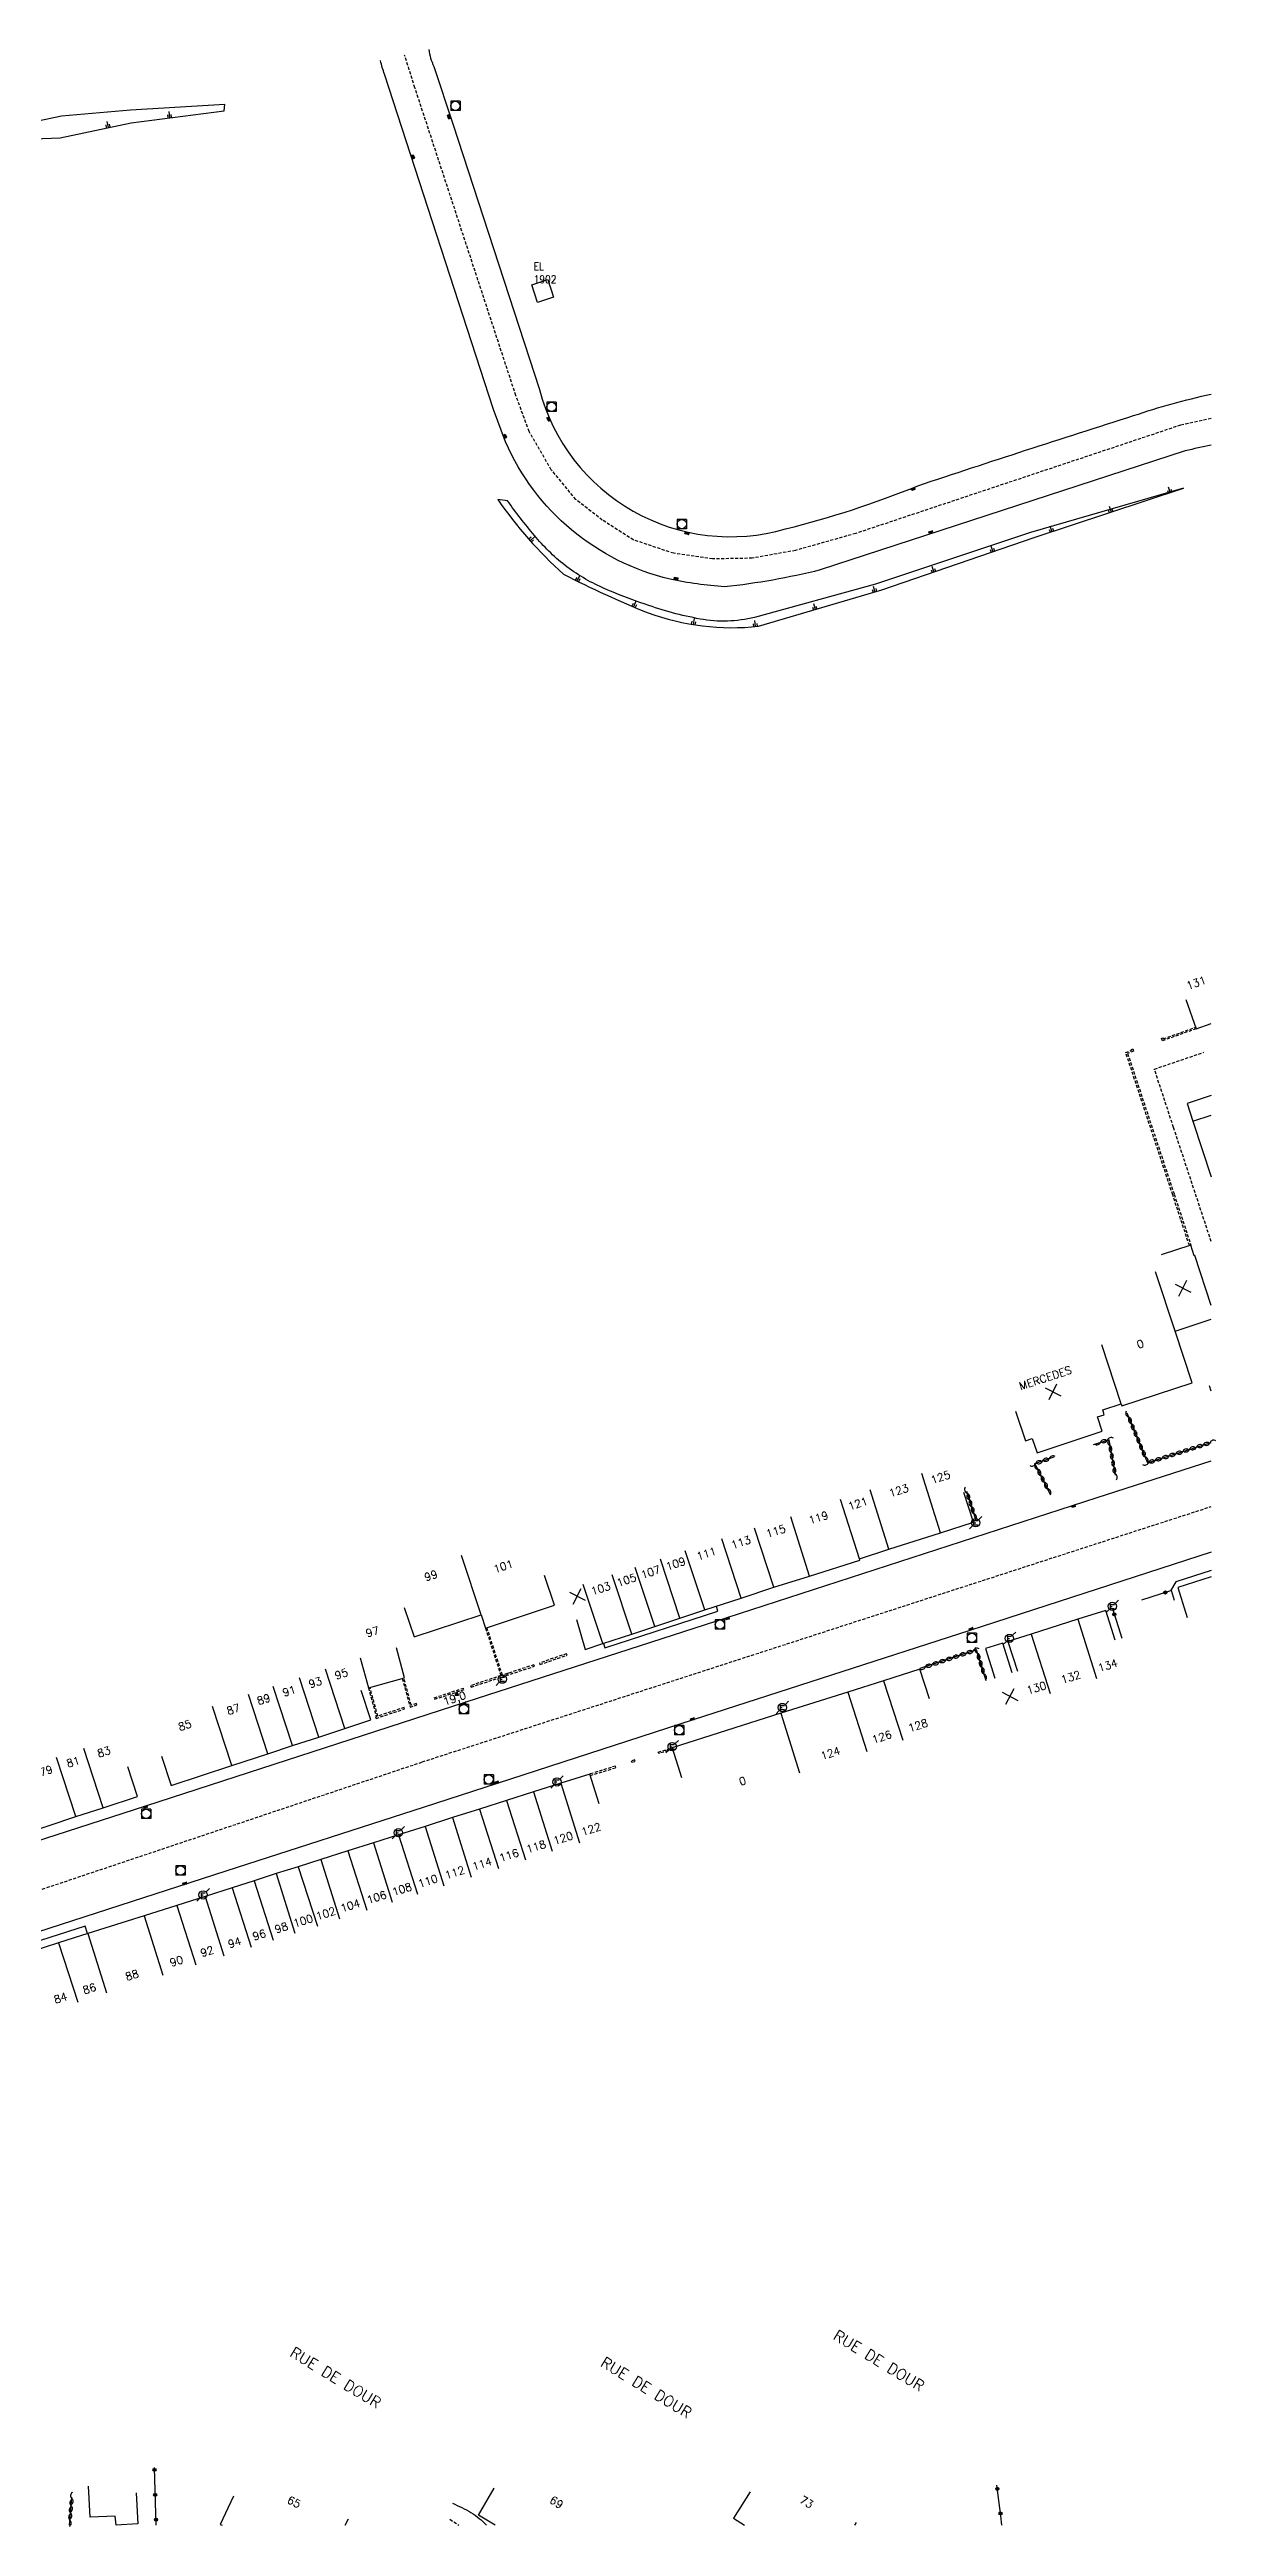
# Model space of a CAD drawing. Header units: millimetres. Extents: x 100999 to 102001, y 122000 to 123000.
# Drawn here: x 101813.6 to 102000.8, y 121999.8 to 122397.2 of the extents above; entities that cross this region are included whole.
import ezdxf
from ezdxf.enums import TextEntityAlignment as Align

# ---------------------------------------------------------------- set-up
doc = ezdxf.new("R2010")
doc.units = ezdxf.units.MM
doc.linetypes.add('DASHED', pattern=[0.75, 0.5, -0.25])
doc.layers.get('0').update_dxf_attribs({"linetype": 'CONTINUOUS'})
for name, color, linetype in [('W0001', 6, 'DASHED'), ('W0008', 7, 'CONTINUOUS'), ('W0100', 7, 'CONTINUOUS'), ('W0112', 1, 'DASHED'), ('W0211', 2, 'CONTINUOUS'), ('W0310', 3, 'CONTINUOUS'), ('W0322', 7, 'CONTINUOUS'), ('W0334', 7, 'CONTINUOUS'), ('W0400', 7, 'CONTINUOUS'), ('W0420', 7, 'CONTINUOUS'), ('W0471', 7, 'CONTINUOUS'), ('W0851', 7, 'CONTINUOUS'), ('W0984', 7, 'CONTINUOUS'), ('W0989', 7, 'CONTINUOUS'), ('W0991', 7, 'CONTINUOUS'), ('W1102', 7, 'CONTINUOUS')]:
    doc.layers.add(name, color=color, linetype=linetype)
doc.styles.get("Standard").update_dxf_attribs({"font": 'romans.shx', "width": 0.85})

# ---------------------------------------------------------------- blocks, each defined once
blk = doc.blocks.new('t310o')
at = {"color": 0, "linetype": 'Continuous'}
for centre, start, end in [((-0.5, 0.38), 216.8699, 323.1304), ((0.5, -0.37), 36.8699, 143.1303)]:
    blk.add_arc(centre, 0.625, start, end, dxfattribs=at)
blk = doc.blocks.new('t322o')
at = {"color": 0, "linetype": 'Continuous'}
for radius in [0.25, 0.15]:
    blk.add_circle((0, 0), radius, dxfattribs=at)
blk = doc.blocks.new('t991o')
at = {"color": 0, "linetype": 'Continuous'}
for p, q in [((-1, 1), (1, -1)), ((-1, -1), (1, 1))]:
    blk.add_line(p, q, dxfattribs=at)
blk = doc.blocks.new('T851')
for p, q in [((-0.25, -0.15), (0, 0.32)), ((0, 0.32), (0.25, -0.15)), ((-0.25, -0.15), (0.25, -0.15))]:
    blk.add_line(p, q)
for major_axis in [(-0.106, 0.106), (-0.0354, 0.0354), (-0.0236, 0.0236)]:
    blk.add_ellipse((0, 0), major_axis=major_axis, ratio=1, start_param=3.926991, end_param=10.210176)
blk = doc.blocks.new('T420')
for p, q in [((0.75, 0.75), (-0.75, 0.75)), ((-0.75, 0.75), (-0.75, -0.75)), ((0.75, 0.75), (0.75, -0.75)), ((0.75, -0.75), (-0.75, -0.75))]:
    blk.add_line(p, q)
blk.add_ellipse((0, 0), major_axis=(-0.53, 0.53), ratio=1, start_param=3.926991, end_param=10.210176)
blk = doc.blocks.new('T400')
for p, q in [((-0.15, 0.3), (0.15, 0.3)), ((-0.15, -0.25), (-0.15, 0.3)), ((-0.15, 0.15), (0.15, 0.15)), ((-0.15, 0), (0.15, 0)), ((0.15, 0.3), (0.15, -0.25)), ((-0.15, -0.15), (0.15, -0.15)), ((-0.15, -0.25), (-0.15, -0.3)), ((-0.15, -0.3), (0.15, -0.3)), ((0.15, -0.3), (0.15, -0.25))]:
    blk.add_line(p, q)
blk = doc.blocks.new('T471')
for p, q in [((-0.333334, 0.333334), (-0.333334, -0.333334)), ((-0.333334, 0.333334), (0.333334, 0.333334)), ((-0.333334, 0), (0, 0)), ((0.500001, 0.500001), (1.000002, 1.000002)), ((-0.500001, -0.500001), (-1.000002, -1.000002)), ((-0.333334, -0.333334), (0.333334, -0.333334))]:
    blk.add_line(p, q)
blk.add_ellipse((0, 0), major_axis=(0.471405, 0.471405), ratio=1, start_param=5.4977871438, end_param=11.780972451)
blk = doc.blocks.new('t211o')
at = {"color": 0, "linetype": 'Continuous'}
for p, q in [((-0.29, 0.5), (-0.29, 0)), ((0, 1), (0, 0)), ((0.29, 0.5), (0.29, 0))]:
    blk.add_line(p, q, dxfattribs=at)

msp = doc.modelspace()

# ---------------------------------------------------------------- linework, layer by layer
at = {"layer": 'W0001'}
for points in [[(102000, 122338.01), (101995.09, 122336.96), (101942.96, 122319.59), (101933.27, 122316.86), (101926.34, 122315.61), (101919.98, 122315.5), (101913.73, 122316.4), (101907.25, 122318.56), (101902.25, 122321.74), (101898.05, 122325.03), (101894.08, 122329.8), (101890.55, 122335.93), (101888.4, 122341.72), (101872.2, 122391.11), (101870.55, 122396.35)], [(102000, 122205.97), (101993.95, 122224.28), (101990.88, 122233.65), (101998.84, 122236.34)], [(101564.74, 122023.42), (101591.13, 122031.96), (101618.67, 122040.86), (101624.31, 122041.92), (101711.58, 122070.13), (101763.33, 122085.64), (101873.39, 122122.47), (101988.99, 122159.89), (102000, 122163.45)]]:
    msp.add_lwpolyline(points, dxfattribs=at)
at = {"layer": 'W0001', "flags": 128}
msp.add_lwpolyline([(101877.82, 122000.94), (101879.25, 122000)], dxfattribs=at)
at = {"layer": 'W0008', "flags": 128}
for points in [[(101874.41, 122397.24, 0.069247), (101875.22, 122394.53), (101878.29, 122385.34), (101892.17, 122342.68, 0.421114), (101931.69, 122320.32, 0.0358), (101952.91, 122327.24, -0.0034), (101987.54, 122338.5, -0.026218), (102000, 122341.95)], [(102000, 122333.76, 0.009966), (101995.84, 122332.84), (101956.62, 122320.05), (101937.26, 122313.74, -0.036), (101921.9, 122311.03, -0.0379), (101913.15, 122312.26, -0.235889), (101886.75, 122334.28), (101884.81, 122339.49), (101867.34, 122393.27, -0.042498), (101866.69, 122395.46, -0.006178)], [(101732.11, 122131.7), (101730.18, 122136.24, 0.0704), (101728.64, 122138.13, 0.2717), (101726.07, 122138.94), (101719.49, 122136.1), (101705.61, 122130.05), (101704.89, 122129.76), (101703.67, 122128.95, 0.232424), (101701.88, 122125.91), (101706.75, 122112.84), (101708.23, 122108.67), (101715.97, 122087.76, 0.051), (101717.39, 122084.91, 0.112), (101719.81, 122082.22, 0.1187), (101722.31, 122081.41, 0.0999), (101724.4, 122081.63), (101734.01, 122084.74), (101773.55, 122097.49), (101829.03, 122115.44), (101880.45, 122132.1), (101922.3, 122145.63), (101981.72, 122164.88), (102000, 122170.79)], [(101878.23, 122003.51, -0.0342), (101881.19, 122002.03, -0.064064), (101883.68, 122000, -0.0819)]]:
    msp.add_lwpolyline(points, format="xyb", dxfattribs=at)
msp.add_lwpolyline([(102000, 122156.11), (101961.26, 122143.58), (101916.85, 122129.21), (101885.4, 122119), (101873.69, 122115.23), (101841.88, 122104.95), (101767.97, 122081.03), (101739.55, 122071.85), (101706.55, 122061.17), (101687.15, 122054.88), (101625.07, 122034.82), (101620, 122034.76), (101589.24, 122024.78), (101562.61, 122016.14)], dxfattribs=at)
at = {"layer": 'W0100', "flags": 128}
for points in [[(101890.95, 122359.48), (101893.51, 122360.33), (101894.45, 122357.48), (101891.89, 122356.63), (101890.95, 122359.48), (101890.95, 122359.48)], [(102000, 122229.38), (101996.15, 122228.1), (101997.06, 122225.31), (102000, 122216.36)], [(101898.11, 122145.31), (101899.51, 122140.51), (101902.34, 122141.45), (101906.99, 122142.97), (101910.68, 122144.19), (101914.74, 122145.54), (101918.71, 122146.85), (101918.71, 122146.85), (101924.54, 122148.75), (101929.83, 122150.5), (101935.51, 122152.27), (101943.62, 122154.86), (101943.56, 122155.06), (101948.28, 122156.59), (101956.55, 122159.21), (101961.83, 122160.93), (101960.28, 122165.68)], [(102000, 122152.15), (101994.62, 122150.44), (101996.13, 122145.67)], [(101984.6, 122142), (101983.11, 122146.78), (101978.62, 122145.37), (101971.12, 122142.97), (101967.38, 122141.79), (101968.89, 122137.02)], [(101863.42, 122139.18), (101864.74, 122134.36), (101870.54, 122135.95), (101869.22, 122140.77)], [(101968.03, 122136.77), (101966.55, 122141.55), (101963.8, 122140.69), (101965.29, 122135.92)], [(101954.79, 122132.6), (101953.26, 122137.36), (101947.43, 122135.49), (101941.7, 122133.67), (101930.94, 122130.27), (101913.5, 122124.75), (101915, 122119.99)], [(101831.52, 122123.41), (101833.09, 122118.67), (101842.83, 122121.89), (101848.59, 122123.78), (101852.56, 122125.08), (101856.77, 122126.45), (101860.96, 122127.83), (101865.13, 122129.2), (101863.58, 122133.95)], [(101739.89, 122093.49), (101741.45, 122088.74), (101746.48, 122090.39), (101751.33, 122091.94), (101756.19, 122093.54), (101761.1, 122095.12), (101765.95, 122096.71), (101770.83, 122098.3), (101775.66, 122099.86), (101780.79, 122101.52), (101786.15, 122103.25), (101790.58, 122104.73), (101794.99, 122106.18), (101799.34, 122107.61), (101803.57, 122109), (101813.52, 122112.27), (101817.8, 122113.69), (101822.16, 122115.11), (101827.66, 122116.9), (101826.11, 122121.66)], [(101901.76, 122115.74), (101900.26, 122120.51), (101895.6, 122119.04), (101891.24, 122117.67), (101886.88, 122116.27), (101882.58, 122114.91), (101878.22, 122113.53), (101873.82, 122112.13), (101869.59, 122110.78), (101865.55, 122109.51), (101865.55, 122109.51), (101861.43, 122108.2), (101857.08, 122106.82), (101853.45, 122105.63), (101849.96, 122104.54), (101846.38, 122103.39), (101842.87, 122102.27), (101838.53, 122100.9), (101833.98, 122099.44), (101828.77, 122097.8), (101819.7, 122094.93), (101815.02, 122093.43), (101810.41, 122091.94)], [(101827.46, 122005.21), (101827.74, 122000.22), (101824.25, 122000.02), (101824.12, 122001.46), (101820.09, 122001.28), (101819.8, 122006.28), (101819.8, 122006.28)], [(101843.09, 122004.66), (101840.97, 122000.13), (101841.25, 122000)], [(101885.1, 122000), (101884.27, 122000.49), (101882.38, 122001.61), (101884.92, 122005.92), (101884.92, 122005.92)], [(101926, 122005.33), (101923.33, 122001.11), (101925.07, 122000)]]:
    msp.add_lwpolyline(points, dxfattribs=at)
at = {"layer": 'W0100'}
for points in [[(101995.92, 122244.83), (101997.56, 122240.11), (102000, 122240.96)], [(102000, 122195.69), (101997.39, 122203.72), (101997.29, 122203.69), (101996.74, 122205.38), (101991.98, 122203.83)], [(101968.61, 122178.76), (101970.18, 122174.01), (101971.28, 122174.37), (101972.04, 122172.07), (101982.5, 122175.53), (101981.75, 122177.83), (101982.84, 122178.19), (101982.63, 122178.97), (101985.53, 122179.92), (101985.64, 122179.59), (101996.93, 122183.31), (101994.19, 122191.6), (102000, 122193.52)], [(101870.49, 122147.27), (101872.06, 122142.52), (101882.83, 122146.08), (101883.53, 122143.94), (101894.6, 122147.64), (101893.02, 122152.38)]]:
    msp.add_lwpolyline(points, dxfattribs=at)
at = {"layer": 'W0112'}
for p, q in [((101875.29, 122132.76), (101880.22, 122134.39)), ((101875.37, 122132.52), (101880.3, 122134.16))]:
    msp.add_line(p, q, dxfattribs=at)
for points in [[(101997.56, 122240.11), (101992.18, 122238.19), (101992.03, 122238.54), (101992.26, 122238.64), (101992.32, 122238.5), (101997.48, 122240.35)], [(101996.5, 122205.31), (101993.82, 122213.47), (101986.28, 122236.3), (101987.23, 122236.67), (101987.18, 122236.81), (101987.42, 122236.89), (101987.54, 122236.53), (101986.59, 122236.15), (101994.06, 122213.55), (101996.74, 122205.38)], [(101883.53, 122143.94), (101886.01, 122136.32), (101881.14, 122134.71), (101881.22, 122134.48), (101886.09, 122136.08), (101891.39, 122137.82), (101891.31, 122138.06), (101886.24, 122136.4), (101883.77, 122144.02)], [(101864.74, 122134.36), (101866.01, 122129.74), (101865.89, 122129.7), (101865.97, 122129.46), (101870.55, 122130.97), (101870.47, 122131.2), (101866.25, 122129.82), (101864.98, 122134.43)], [(101870.18, 122135.85), (101871.43, 122131.27), (101872.51, 122131.61), (101872.43, 122131.85), (101871.61, 122131.59), (101870.42, 122135.92)], [(101913.57, 122124.52), (101911.34, 122123.8), (101911.26, 122124.03), (101913.5, 122124.75)], [(101900.33, 122120.28), (101904.47, 122121.57), (101904.4, 122121.81), (101900.26, 122120.51)]]:
    msp.add_lwpolyline(points, dxfattribs=at)
for points in [[(101892.27, 122138.1), (101896.61, 122139.58), (101896.53, 122139.82), (101892.19, 122138.34)], [(101907, 122122.41), (101907.55, 122122.57), (101907.48, 122122.81), (101906.93, 122122.65)]]:
    msp.add_lwpolyline(points, close=True, dxfattribs=at)
at = {"layer": 'W0211'}
msp.add_lwpolyline([(101795.47, 122382.3), (101815.25, 122383.09), (101826.64, 122385.49), (101841.6, 122387.41), (101841.72, 122388.43)], dxfattribs=at)
at = {"layer": 'W0211', "flags": 128}
msp.add_lwpolyline([(101841.72, 122388.43), (101826.57, 122387.52), (101815.48, 122386.55), (101795.47, 122382.3)], dxfattribs=at)
at = {"layer": 'W0211'}
msp.add_lwpolyline([(101887.05, 122324.84), (101885.49, 122325.05, 0.0592), (101896.06, 122313.05, 0.0217), (101909.62, 122306.84, 0.1145), (101927.37, 122304.7), (101947.14, 122310.52), (101971.59, 122318.93), (101995.57, 122326.83)], format="xyb", dxfattribs=at)
at = {"layer": 'W0211', "flags": 128}
msp.add_lwpolyline([(101995.57, 122326.83), (101971, 122319.75), (101946.14, 122311.44), (101926.7, 122306.12, -0.1077), (101917.98, 122305.86, -0.0416), (101909.18, 122308.23, -0.0259), (101902.34, 122310.87, -0.0573), (101896.25, 122314.48, -0.0518), (101891.37, 122319.28, -0.0163), (101887.05, 122324.84)], format="xyb", dxfattribs=at)
at = {"layer": 'W0310', "flags": 128}
for points in [[(102000, 122181.95), (101999.71, 122182.79)], [(101986.44, 122178.51), (101989.8, 122170.46), (102000, 122173.74)], [(101981.13, 122173.42), (101983.55, 122174.16), (101984.61, 122168.49)], [(101963.87, 122135.48), (101962.32, 122140.46), (101953.25, 122137.44)], [(101816.77, 122000), (101817.16, 122004.47), (101817.16, 122004.47)]]:
    msp.add_lwpolyline(points, dxfattribs=at)
at = {"layer": 'W0310'}
for points in [[(101974.26, 122165.29), (101971.71, 122170.33), (101974.81, 122171.41)], [(101962.26, 122161.22), (101960.76, 122165.84)]]:
    msp.add_lwpolyline(points, dxfattribs=at)
at = {"layer": 'W0322'}
msp.add_lwpolyline([(101984.16, 122147.07), (101985.64, 122142.33)], dxfattribs=at)
at = {"layer": 'W0322', "flags": 128}
for points in [[(101994.13, 122148.35), (101993.6, 122149.97), (101988.83, 122148.42)], [(101830.68, 122000), (101830.39, 122009.23), (101830.39, 122009.23)], [(101966.42, 122000), (101966.23, 122001.48), (101965.59, 122006.44), (101965.59, 122006.44)]]:
    msp.add_lwpolyline(points, dxfattribs=at)
at = {"layer": 'W0334', "flags": 128}
for points in [[(102000, 122153.2), (101994.3, 122151.39), (101993.46, 122149.93)], [(101902.46, 122141.49), (101902.69, 122140.79), (101920.84, 122146.68), (101920.58, 122147.46)], [(101819.66, 122094.92), (101819.27, 122096.14), (101795.23, 122088.39), (101795.6, 122087.23)]]:
    msp.add_lwpolyline(points, dxfattribs=at)
at = {"layer": 'W1102'}
for p, q in [((101997.06, 122225.31), (102000, 122226.27)), ((101994.19, 122191.6), (101991.06, 122201.1)), ((101985.53, 122179.92), (101982.44, 122189.42)), ((101948.28, 122156.59), (101945.27, 122166.13)), ((101956.55, 122159.21), (101953.54, 122168.74)), ((101943.56, 122155.06), (101940.52, 122164.58)), ((101924.54, 122148.75), (101921.45, 122158.26)), ((101929.83, 122150.5), (101926.7, 122159.99)), ((101935.51, 122152.27), (101932.52, 122161.82)), ((101882.83, 122146.08), (101879.7, 122155.58)), ((101914.74, 122145.54), (101911.59, 122155.03)), ((101918.71, 122146.85), (101915.57, 122156.35)), ((101902.34, 122141.45), (101899.21, 122150.95)), ((101906.99, 122142.97), (101903.88, 122152.48)), ((101910.68, 122144.19), (101907.53, 122153.69)), ((101971.12, 122142.97), (101974.17, 122133.45)), ((101978.62, 122145.37), (101981.6, 122135.83)), ((101852.56, 122125.08), (101849.44, 122134.58)), ((101856.77, 122126.45), (101853.67, 122135.96)), ((101860.96, 122127.83), (101857.84, 122137.33)), ((101947.43, 122135.49), (101950.49, 122125.97)), ((101842.83, 122121.89), (101839.69, 122131.38)), ((101848.59, 122123.78), (101845.48, 122133.28)), ((101930.94, 122130.27), (101933.95, 122120.73)), ((101941.7, 122133.67), (101944.72, 122124.14)), ((101817.8, 122113.69), (101814.66, 122123.18)), ((101822.16, 122115.11), (101819.05, 122124.62)), ((101895.6, 122119.04), (101898.6, 122109.51)), ((101882.58, 122114.91), (101885.59, 122105.38)), ((101886.88, 122116.27), (101889.93, 122106.75)), ((101891.24, 122117.67), (101894.25, 122108.13)), ((101869.59, 122110.78), (101872.62, 122101.25)), ((101873.82, 122112.13), (101876.86, 122102.6)), ((101878.22, 122113.53), (101881.23, 122104)), ((101857.08, 122106.82), (101860.1, 122097.29)), ((101861.43, 122108.2), (101864.46, 122098.67)), ((101865.55, 122109.51), (101868.55, 122099.97)), ((101846.38, 122103.39), (101849.43, 122093.87)), ((101849.96, 122104.54), (101852.95, 122095)), ((101853.45, 122105.63), (101856.55, 122096.13)), ((101833.98, 122099.44), (101837.02, 122089.91)), ((101838.53, 122100.9), (101841.56, 122091.36)), ((101842.87, 122102.27), (101845.9, 122092.74)), ((101819.7, 122094.93), (101822.72, 122085.4)), ((101828.77, 122097.8), (101831.77, 122088.26)), ((101815.02, 122093.43), (101818.08, 122083.91)), ((101861.01, 122000), (101861.53, 122001.03)), ((101942.79, 122000), (101943.05, 122000.41))]:
    msp.add_line(p, q, dxfattribs=at)

# ---------------------------------------------------------------- block references
at = {"layer": 'W0211'}
for p, rotation in [((101822.96, 122384.72), 11.93830462949471), ((101832.82, 122386.29), 7.298999338596858), ((101993.42, 122326.12), 18.2363060952275), ((101974.42, 122319.86), 18.2363060952275), ((101983.92, 122322.99), 18.2363060952275), ((101890.69, 122318.43), 311.7317365614016), ((101964.95, 122316.64), 18.98348526730421), ((101898.2, 122311.97), 333.6884076973902), ((101955.5, 122313.39), 18.98348526730421), ((101946.02, 122310.19), 16.39826484520978), ((101907.29, 122307.8), 337.0213252307303), ((101916.85, 122304.97), 350.9012371908908), ((101926.82, 122304.64), 5.386947400505361), ((101936.43, 122307.37), 16.39826484520978)]:
    msp.add_blockref('t211o', p, dxfattribs=dict(at, rotation=rotation))
at = {"layer": 'W0310'}
for p, rotation in [((101986.74, 122177.81), 292.6133426765082), ((101982.24, 122173.76), 17.05467255003219), ((101983.34, 122174.1), 17.05467255003219), ((101983.72, 122173.24), 280.6357672191596), ((101987.18, 122176.74), 292.6133426765082), ((101987.62, 122175.68), 292.6133426765082), ((101988.07, 122174.61), 292.6133426765082), ((101988.51, 122173.54), 292.6133426765082), ((101998.72, 122173.32), 17.79139201841748), ((101999.81, 122173.68), 17.79139201841748), ((101971.83, 122170.37), 19.2475600645325), ((101972.17, 122169.41), 116.8308225022976), ((101972.92, 122170.75), 19.2475600645325), ((101974.01, 122171.13), 19.2475600645325), ((101983.94, 122172.1), 280.6357672191596), ((101984.15, 122170.97), 280.6357672191596), ((101984.36, 122169.83), 280.6357672191596), ((101988.96, 122172.48), 292.6133426765082), ((101989.4, 122171.41), 292.6133426765082), ((101989.92, 122170.5), 17.79139201841748), ((101991.02, 122170.85), 17.79139201841748), ((101992.12, 122171.21), 17.79139201841748), ((101993.22, 122171.56), 17.79139201841748), ((101994.32, 122171.91), 17.79139201841748), ((101995.42, 122172.26), 17.79139201841748), ((101996.52, 122172.62), 17.79139201841748), ((101997.62, 122172.97), 17.79139201841748), ((101960.83, 122165.61), 108.0288757591204), ((101972.69, 122168.38), 116.8308225022976), ((101973.21, 122167.35), 116.8308225022976), ((101973.74, 122166.32), 116.8308225022976), ((101984.57, 122168.7), 280.6357672191596), ((101961.19, 122164.51), 108.0288757591204), ((101961.55, 122163.41), 108.0288757591204), ((101961.9, 122162.32), 108.0288757591204), ((101954.12, 122137.73), 198.4474558392219), ((101955.22, 122138.09), 198.4474558392219), ((101956.31, 122138.46), 198.4474558392219), ((101957.41, 122138.83), 198.4474558392219), ((101958.51, 122139.19), 198.4474558392219), ((101959.6, 122139.56), 198.4474558392219), ((101960.7, 122139.92), 198.4474558392219), ((101961.79, 122140.29), 198.4474558392219), ((101962.5, 122139.89), 107.2957193624207), ((101962.84, 122138.78), 107.2957193624207), ((101963.18, 122137.68), 107.2957193624207), ((101963.53, 122136.58), 107.2957193624207), ((101816.94, 122001.96), 85.02618917444231), ((101817.04, 122003.11), 85.02618917444231), ((101817.14, 122004.26), 85.02618917444231), ((101816.84, 122000.81), 85.02618917444231)]:
    msp.add_blockref('t310o', p, dxfattribs=dict(at, rotation=rotation))
at = {"layer": 'W0322'}
for p, rotation in [((101984.45, 122146.15), 287.3706579824064), ((101992.64, 122149.66), 197.9949535736263), ((101830.4, 122008.87), 91.80109568495803), ((101830.52, 122004.87), 91.80109568495803), ((101965.67, 122005.83), 97.31021860506078), ((101830.65, 122000.88), 91.80109568495803), ((101966.18, 122001.87), 97.31021860506078)]:
    msp.add_blockref('t322o', p, dxfattribs=dict(at, rotation=rotation))
at = {"layer": 'W0400'}
for p, rotation in [((101877.65, 122386.47), 20.05503098810573), ((101871.89, 122380.03), 18.05356755078745), ((101893.63, 122337.93), 28.56595289284623), ((101886.66, 122335.2), 21.15065140583139), ((101952.16, 122326.71), 111.058481202422), ((101915.87, 122319.61), 75.88504532731159), ((101955.01, 122319.81), 108.1787989841377), ((101914.12, 122312.35), 78.25322233085862), ((101977.91, 122163.51), 107.9455829631888), ((101922.35, 122145.49), 107.94558296317), ((101961.48, 122143.8), 107.9311773025393), ((101880.06, 122131.82), 107.9745397108033), ((101916.75, 122129.35), 107.9292010023267), ((101885.32, 122119.17), 107.9745397103511), ((101828.97, 122115.28), 107.9457626244431), ((101835.28, 122102.95), 107.9457626242415)]:
    msp.add_blockref('T400', p, dxfattribs=dict(at, rotation=rotation))
at = {"layer": 'W0420'}
for p in [(101878.69, 122388.19), (101894.12, 122339.89), (101915.04, 122321.1), (101921.16, 122144.5), (101961.58, 122142.37), (101880.04, 122130.94), (101914.63, 122127.56), (101884.04, 122119.67), (101829.07, 122114.16), (101834.57, 122105.03)]:
    msp.add_blockref('T420', p, dxfattribs=at)
at = {"layer": 'W0471'}
for p in [(101962.2, 122160.85), (101984.13, 122147.42), (101967.62, 122142.3), (101886.22, 122135.75), (101931.16, 122131.2), (101913.49, 122124.91), (101895, 122119.26), (101869.55, 122111.11), (101838.21, 122101.14)]:
    msp.add_blockref('T471', p, dxfattribs=at)
at = {"layer": 'W0851'}
msp.add_blockref('T851', (101878.92, 122133.33), dxfattribs=at)
at = {"layer": 'W0991'}
for p, rotation in [((101995.46, 122198.49), 18.2486271959064), ((101974.61, 122181.87), 18.28708674050087), ((101898.26, 122149.05), 18.28520937116586), ((101967.7, 122133), 17.29571936249432)]:
    msp.add_blockref('t991o', p, dxfattribs=dict(at, rotation=rotation))

# ---------------------------------------------------------------- texts
at = {"layer": 'W0984'}
msp.add_text('MERCEDES', height=1.25, rotation=18.2871, dxfattribs=at).set_placement((101973.38, 122184.08), align=Align.MIDDLE)
at = {"layer": 'W0984', "insert": (101891.27, 122363.07), "char_height": 1.25, "width": 1, "attachment_point": 1}
msp.add_mtext('EL 1902', dxfattribs=at)
at = {"layer": 'W0989'}
for p in [(101946.69, 122026.4), (101859.5, 122023.68), (101909.35, 122022.08)]:
    msp.add_text('RUE DE DOUR', height=1.75, rotation=328.7776, dxfattribs=at).set_placement(p, align=Align.MIDDLE)
at = {"layer": 'W0991'}
for s, rotation, p in [('131', 19.2373, (101997.58, 122247.47)), ('0', 18.2486, (101988.62, 122189.53)), ('123', 17.5538, (101949.86, 122166.01)), ('125', 18.0289, (101956.56, 122168.15)), ('119', 17.7537, (101936.96, 122161.66)), ('121', 18.0057, (101943.29, 122163.91)), ('113', 18.2701, (101924.52, 122157.7)), ('115', 17.3459, (101930.13, 122159.5)), ('101', 18.446, (101886.38, 122153.85)), ('107', 18.3667, (101910.03, 122152.93)), ('109', 18.2933, (101914.05, 122154.27)), ('111', 18.0282, (101918.99, 122155.88)), ('99', 18.2784, (101874.78, 122152.37)), ('103', 18.1163, (101902.03, 122150.29)), ('105', 18.3338, (101906.16, 122151.65)), ('97', 15.3467, (101865.39, 122143.35)), ('134', 17.3707, (101983.4, 122137.96)), ('91', 18.083, (101852.02, 122133.85)), ('93', 18.1932, (101856.21, 122135.22)), ('95', 18.1164, (101860.4, 122136.59)), ('130', 16.252, (101971.95, 122134.36)), ('132', 17.7554, (101977.46, 122136.08)), ('87', 18.1549, (101843.06, 122130.91)), ('89', 18.1405, (101847.93, 122132.51)), ('19,0', 18.5001, (101878.62, 122132.5)), ('85', 18.3015, (101835.29, 122128.35)), ('126', 17.6258, (101947.14, 122126.48)), ('128', 17.7906, (101952.94, 122128.33)), ('81', 18.0845, (101817.34, 122122.48)), ('83', 18.0482, (101822.28, 122124.09)), ('124', 17.5361, (101938.88, 122123.86)), ('79', 18.3153, (101812.99, 122121.05)), ('0', 17.5409, (101924.78, 122119.41)), ('120', 17.548, (101895.98, 122110.25)), ('122', 17.4856, (101900.48, 122111.67)), ('114', 17.5389, (101882.96, 122106.12)), ('116', 17.523, (101887.29, 122107.48)), ('118', 17.783, (101891.65, 122108.87)), ('108', 17.4675, (101870.12, 122102.04)), ('110', 17.6835, (101874.28, 122103.35)), ('112', 17.7029, (101878.6, 122104.73)), ('102', 18.0671, (101857.9, 122098.14)), ('104', 17.608, (101861.83, 122099.41)), ('106', 17.6437, (101866.06, 122100.75)), ('96', 17.6923, (101847.21, 122094.73)), ('98', 17.7586, (101850.76, 122095.87)), ('100', 17.4038, (101854.25, 122096.98)), ('90', 17.4825, (101833.93, 122090.51)), ('92', 17.7345, (101838.84, 122092.07)), ('94', 17.6209, (101843.27, 122093.48)), ('86', 17.8428, (101819.97, 122086.09)), ('88', 17.5433, (101826.8, 122088.26)), ('84', 17.8954, (101815.33, 122084.59)), ('65', 333.4325, (101852.81, 122003.71)), ('69', 327.3547, (101894.93, 122003.67)), ('73', 327.5375, (101935.07, 122003.71))]:
    msp.add_text(s, height=1.25, rotation=rotation, dxfattribs=at).set_placement(p, align=Align.MIDDLE)

doc.saveas('drawing.dxf')
